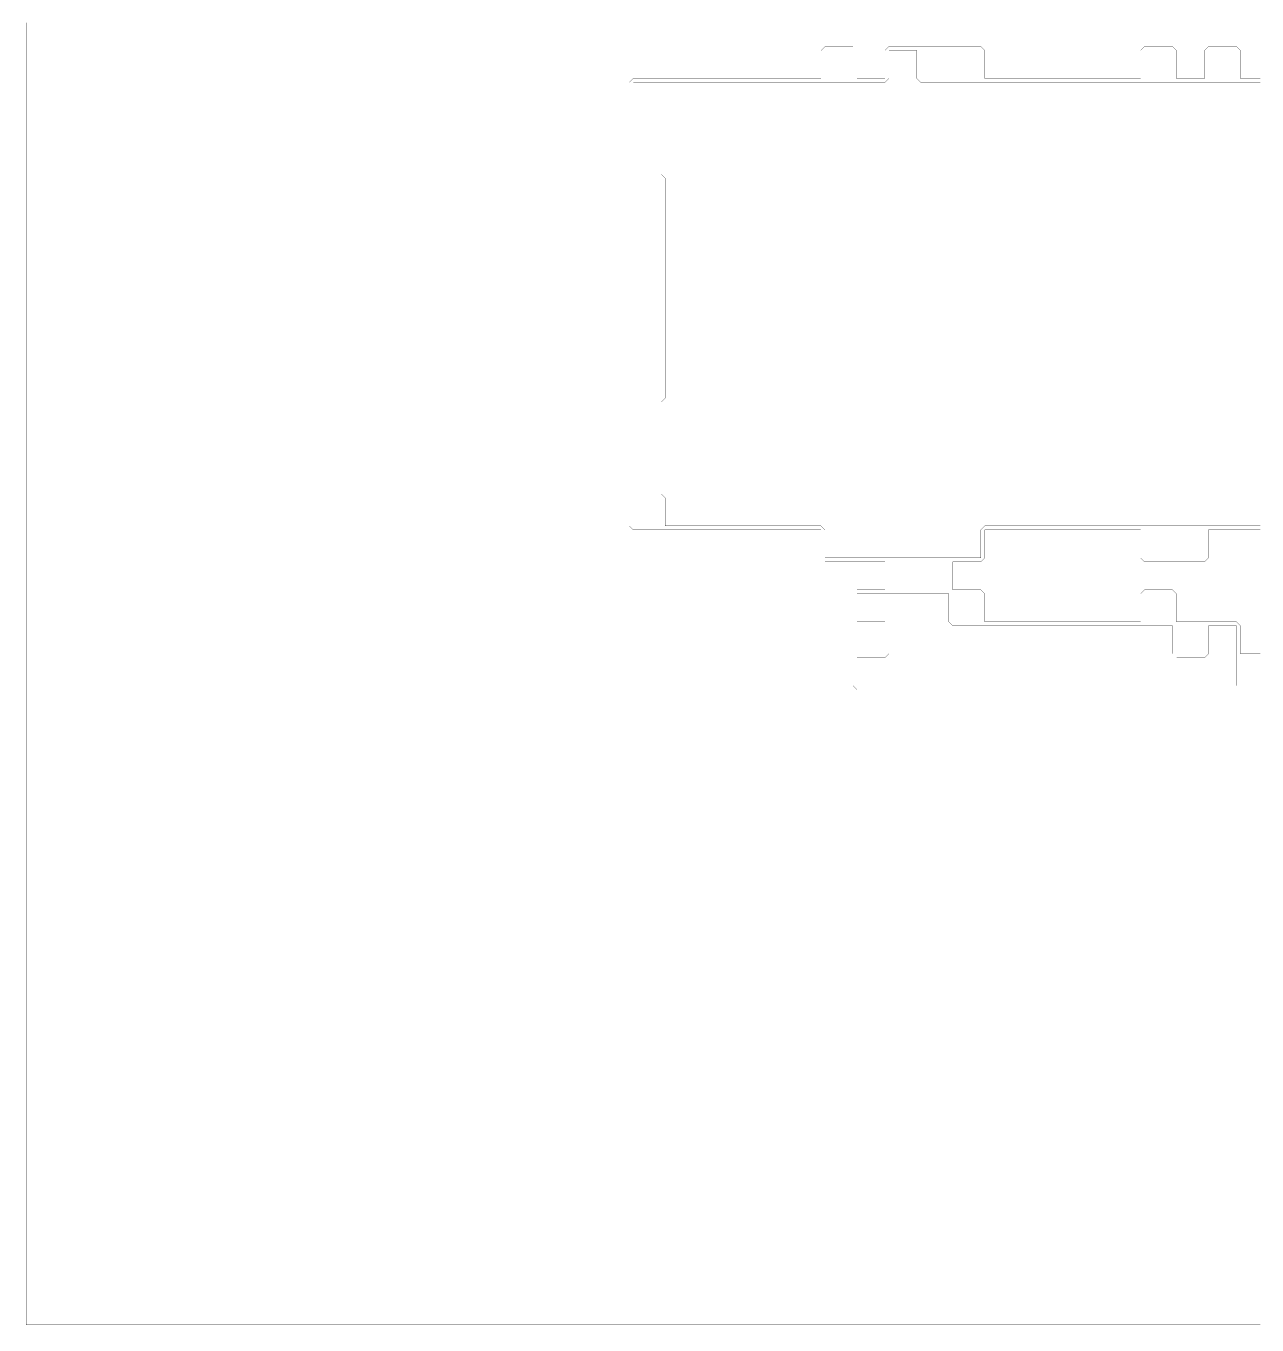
# Model space of a CAD drawing. Header units: metres. Extents: x 0 to 4990, y -4990 to 0.
# Drawn here: x 0 to 3009, y -4990 to -1815 of the extents above; entities that cross this region are included whole.
import ezdxf

# ---------------------------------------------------------------- set-up
doc = ezdxf.new("R2010")
doc.units = ezdxf.units.M
doc.layers.add('conductor', color=1, linetype='Continuous')
doc.layers.add('substrate', color=5, linetype='Continuous')

msp = doc.modelspace()

# ---------------------------------------------------------------- linework, layer by layer
at = {"layer": 'conductor', "const_width": 0.5}
msp.add_lwpolyline([(3017.578125, -1953.125), (3007.8125, -1953.125), (2998.046875, -1953.125), (2988.28125, -1953.125), (2978.515625, -1953.125), (2968.75, -1953.125), (2958.984375, -1953.125), (2949.21875, -1953.125), (2939.453125, -1953.125), (2929.6875, -1953.125), (2919.921875, -1953.125), (2910.15625, -1953.125), (2900.390625, -1953.125), (2890.625, -1953.125), (2880.859375, -1953.125), (2871.09375, -1953.125), (2861.328125, -1953.125), (2851.5625, -1953.125), (2841.796875, -1953.125), (2832.03125, -1953.125), (2822.265625, -1953.125), (2812.5, -1953.125), (2802.734375, -1953.125), (2792.96875, -1953.125), (2783.203125, -1953.125), (2773.4375, -1953.125), (2763.671875, -1953.125), (2753.90625, -1953.125), (2744.140625, -1953.125), (2734.375, -1953.125), (2724.609375, -1953.125), (2714.84375, -1953.125), (2705.078125, -1953.125), (2695.3125, -1953.125), (2685.546875, -1953.125), (2675.78125, -1953.125), (2666.015625, -1953.125), (2656.25, -1953.125), (2646.484375, -1953.125), (2636.71875, -1953.125), (2626.953125, -1953.125), (2617.1875, -1953.125), (2607.421875, -1953.125), (2597.65625, -1953.125), (2587.890625, -1953.125), (2578.125, -1953.125), (2568.359375, -1953.125), (2558.59375, -1953.125), (2548.828125, -1953.125), (2539.0625, -1953.125), (2529.296875, -1953.125), (2519.53125, -1953.125), (2509.765625, -1953.125), (2500, -1953.125), (2490.234375, -1953.125), (2480.46875, -1953.125), (2470.703125, -1953.125), (2460.9375, -1953.125), (2451.171875, -1953.125), (2441.40625, -1953.125), (2431.640625, -1953.125), (2421.875, -1953.125), (2412.109375, -1953.125), (2402.34375, -1953.125), (2392.578125, -1953.125), (2382.8125, -1953.125), (2373.046875, -1953.125), (2363.28125, -1953.125), (2353.515625, -1953.125), (2343.75, -1953.125), (2333.984375, -1953.125), (2324.21875, -1953.125), (2314.453125, -1953.125), (2304.6875, -1953.125), (2294.921875, -1953.125), (2285.15625, -1953.125), (2275.390625, -1953.125), (2265.625, -1953.125), (2255.859375, -1953.125), (2246.09375, -1953.125), (2236.328125, -1953.125), (2226.5625, -1953.125), (2216.796875, -1953.125), (2207.03125, -1953.125), (2197.265625, -1953.125), (2187.5, -1953.125), (2177.734375, -1943.359375), (2177.734375, -1933.59375), (2177.734375, -1923.828125), (2177.734375, -1914.0625), (2177.734375, -1904.296875), (2177.734375, -1894.53125), (2177.734375, -1884.765625), (2177.734375, -1875), (2167.96875, -1875), (2158.203125, -1875), (2148.4375, -1875), (2138.671875, -1875), (2128.90625, -1875), (2119.140625, -1875), (2109.375, -1875), (2109.375, -1884.765625), (2109.375, -1894.53125), (2109.375, -1904.296875), (2109.375, -1914.0625), (2109.375, -1923.828125), (2109.375, -1933.59375), (2109.375, -1943.359375), (2099.609375, -1953.125), (2089.84375, -1953.125), (2080.078125, -1953.125), (2070.3125, -1953.125), (2060.546875, -1953.125), (2050.78125, -1953.125), (2041.015625, -1953.125), (2031.25, -1953.125), (2021.484375, -1953.125), (2011.71875, -1953.125), (2001.953125, -1953.125), (1992.1875, -1953.125), (1982.421875, -1953.125), (1972.65625, -1953.125), (1962.890625, -1953.125), (1953.125, -1953.125), (1943.359375, -1953.125), (1933.59375, -1953.125), (1923.828125, -1953.125), (1914.0625, -1953.125), (1904.296875, -1953.125), (1894.53125, -1953.125), (1884.765625, -1953.125), (1875, -1953.125), (1865.234375, -1953.125), (1855.46875, -1953.125), (1845.703125, -1953.125), (1835.9375, -1953.125), (1826.171875, -1953.125), (1816.40625, -1953.125), (1806.640625, -1953.125), (1796.875, -1953.125), (1787.109375, -1953.125), (1777.34375, -1953.125), (1767.578125, -1953.125), (1757.8125, -1953.125), (1748.046875, -1953.125), (1738.28125, -1953.125), (1728.515625, -1953.125), (1718.75, -1953.125), (1708.984375, -1953.125), (1699.21875, -1953.125), (1689.453125, -1953.125), (1679.6875, -1953.125), (1669.921875, -1953.125), (1660.15625, -1953.125), (1650.390625, -1953.125), (1640.625, -1953.125), (1630.859375, -1953.125), (1621.09375, -1953.125), (1611.328125, -1953.125), (1601.5625, -1953.125), (1591.796875, -1953.125), (1582.03125, -1953.125), (1572.265625, -1953.125), (1562.5, -1953.125), (1552.734375, -1953.125), (1542.96875, -1953.125), (1533.203125, -1953.125), (1523.4375, -1953.125), (1513.671875, -1953.125), (1503.90625, -1953.125), (1494.140625, -1953.125), (1484.375, -1953.125), (1484.375, -1962.890625), (1484.375, -1972.65625), (1484.375, -1982.421875), (1484.375, -1992.1875), (1484.375, -2001.953125), (1484.375, -2011.71875), (1484.375, -2021.484375), (1484.375, -2031.25), (1484.375, -2041.015625), (1484.375, -2050.78125), (1484.375, -2060.546875), (1484.375, -2070.3125), (1484.375, -2080.078125), (1484.375, -2089.84375), (1484.375, -2099.609375), (1484.375, -2109.375), (1484.375, -2119.140625), (1484.375, -2128.90625), (1484.375, -2138.671875), (1484.375, -2148.4375), (1484.375, -2158.203125), (1484.375, -2167.96875), (1484.375, -2177.734375), (1494.140625, -2177.734375), (1503.90625, -2177.734375), (1513.671875, -2177.734375), (1523.4375, -2177.734375), (1533.203125, -2177.734375), (1542.96875, -2177.734375), (1552.734375, -2177.734375), (1562.5, -2187.5), (1562.5, -2197.265625), (1562.5, -2207.03125), (1562.5, -2216.796875), (1562.5, -2226.5625), (1562.5, -2236.328125), (1562.5, -2246.09375), (1562.5, -2255.859375), (1562.5, -2265.625), (1562.5, -2275.390625), (1562.5, -2285.15625), (1562.5, -2294.921875), (1562.5, -2304.6875), (1562.5, -2314.453125), (1562.5, -2324.21875), (1562.5, -2333.984375), (1562.5, -2343.75), (1562.5, -2353.515625), (1562.5, -2363.28125), (1562.5, -2373.046875), (1562.5, -2382.8125), (1562.5, -2392.578125), (1562.5, -2402.34375), (1562.5, -2412.109375), (1562.5, -2421.875), (1562.5, -2431.640625), (1562.5, -2441.40625), (1562.5, -2451.171875), (1562.5, -2460.9375), (1562.5, -2470.703125), (1562.5, -2480.46875), (1562.5, -2490.234375), (1562.5, -2500), (1562.5, -2509.765625), (1562.5, -2519.53125), (1562.5, -2529.296875), (1562.5, -2539.0625), (1562.5, -2548.828125), (1562.5, -2558.59375), (1562.5, -2568.359375), (1562.5, -2578.125), (1562.5, -2587.890625), (1562.5, -2597.65625), (1562.5, -2607.421875), (1562.5, -2617.1875), (1562.5, -2626.953125), (1562.5, -2636.71875), (1562.5, -2646.484375), (1562.5, -2656.25), (1562.5, -2666.015625), (1562.5, -2675.78125), (1562.5, -2685.546875), (1562.5, -2695.3125), (1562.5, -2705.078125), (1562.5, -2714.84375), (1562.5, -2724.609375), (1552.734375, -2734.375), (1542.96875, -2734.375), (1533.203125, -2734.375), (1523.4375, -2734.375), (1513.671875, -2734.375), (1503.90625, -2734.375), (1494.140625, -2734.375), (1484.375, -2734.375), (1484.375, -2744.140625), (1484.375, -2753.90625), (1484.375, -2763.671875), (1484.375, -2773.4375), (1484.375, -2783.203125), (1484.375, -2792.96875), (1484.375, -2802.734375), (1484.375, -2812.5), (1484.375, -2822.265625), (1484.375, -2832.03125), (1484.375, -2841.796875), (1484.375, -2851.5625), (1484.375, -2861.328125), (1484.375, -2871.09375), (1484.375, -2880.859375), (1484.375, -2890.625), (1484.375, -2900.390625), (1484.375, -2910.15625), (1484.375, -2919.921875), (1484.375, -2929.6875), (1484.375, -2939.453125), (1484.375, -2949.21875), (1484.375, -2958.984375), (1494.140625, -2958.984375), (1503.90625, -2958.984375), (1513.671875, -2958.984375), (1523.4375, -2958.984375), (1533.203125, -2958.984375), (1542.96875, -2958.984375), (1552.734375, -2958.984375), (1562.5, -2968.75), (1562.5, -2978.515625), (1562.5, -2988.28125), (1562.5, -2998.046875), (1562.5, -3007.8125), (1562.5, -3017.578125), (1562.5, -3027.34375), (1562.5, -3037.109375), (1572.265625, -3037.109375), (1582.03125, -3037.109375), (1591.796875, -3037.109375), (1601.5625, -3037.109375), (1611.328125, -3037.109375), (1621.09375, -3037.109375), (1630.859375, -3037.109375), (1640.625, -3037.109375), (1650.390625, -3037.109375), (1660.15625, -3037.109375), (1669.921875, -3037.109375), (1679.6875, -3037.109375), (1689.453125, -3037.109375), (1699.21875, -3037.109375), (1708.984375, -3037.109375), (1718.75, -3037.109375), (1728.515625, -3037.109375), (1738.28125, -3037.109375), (1748.046875, -3037.109375), (1757.8125, -3037.109375), (1767.578125, -3037.109375), (1777.34375, -3037.109375), (1787.109375, -3037.109375), (1796.875, -3037.109375), (1806.640625, -3037.109375), (1816.40625, -3037.109375), (1826.171875, -3037.109375), (1835.9375, -3037.109375), (1845.703125, -3037.109375), (1855.46875, -3037.109375), (1865.234375, -3037.109375), (1875, -3037.109375), (1884.765625, -3037.109375), (1894.53125, -3037.109375), (1904.296875, -3037.109375), (1914.0625, -3037.109375), (1923.828125, -3037.109375), (1933.59375, -3037.109375), (1943.359375, -3037.109375), (1953.125, -3046.875), (1953.125, -3056.640625), (1953.125, -3066.40625), (1953.125, -3076.171875), (1953.125, -3085.9375), (1953.125, -3095.703125), (1953.125, -3105.46875), (1953.125, -3115.234375), (1962.890625, -3115.234375), (1972.65625, -3115.234375), (1982.421875, -3115.234375), (1992.1875, -3115.234375), (2001.953125, -3115.234375), (2011.71875, -3115.234375), (2021.484375, -3115.234375), (2031.25, -3115.234375), (2041.015625, -3115.234375), (2050.78125, -3115.234375), (2060.546875, -3115.234375), (2070.3125, -3115.234375), (2080.078125, -3115.234375), (2089.84375, -3115.234375), (2099.609375, -3115.234375), (2109.375, -3115.234375), (2119.140625, -3115.234375), (2128.90625, -3115.234375), (2138.671875, -3115.234375), (2148.4375, -3115.234375), (2158.203125, -3115.234375), (2167.96875, -3115.234375), (2177.734375, -3115.234375), (2187.5, -3115.234375), (2197.265625, -3115.234375), (2207.03125, -3115.234375), (2216.796875, -3115.234375), (2226.5625, -3115.234375), (2236.328125, -3115.234375), (2246.09375, -3115.234375), (2255.859375, -3115.234375), (2265.625, -3115.234375), (2275.390625, -3115.234375), (2285.15625, -3115.234375), (2294.921875, -3115.234375), (2304.6875, -3115.234375), (2314.453125, -3115.234375), (2324.21875, -3115.234375), (2333.984375, -3115.234375), (2333.984375, -3105.46875), (2333.984375, -3095.703125), (2333.984375, -3085.9375), (2333.984375, -3076.171875), (2333.984375, -3066.40625), (2333.984375, -3056.640625), (2333.984375, -3046.875), (2343.75, -3037.109375), (2353.515625, -3037.109375), (2363.28125, -3037.109375), (2373.046875, -3037.109375), (2382.8125, -3037.109375), (2392.578125, -3037.109375), (2402.34375, -3037.109375), (2412.109375, -3037.109375), (2421.875, -3037.109375), (2431.640625, -3037.109375), (2441.40625, -3037.109375), (2451.171875, -3037.109375), (2460.9375, -3037.109375), (2470.703125, -3037.109375), (2480.46875, -3037.109375), (2490.234375, -3037.109375), (2500, -3037.109375), (2509.765625, -3037.109375), (2519.53125, -3037.109375), (2529.296875, -3037.109375), (2539.0625, -3037.109375), (2548.828125, -3037.109375), (2558.59375, -3037.109375), (2568.359375, -3037.109375), (2578.125, -3037.109375), (2587.890625, -3037.109375), (2597.65625, -3037.109375), (2607.421875, -3037.109375), (2617.1875, -3037.109375), (2626.953125, -3037.109375), (2636.71875, -3037.109375), (2646.484375, -3037.109375), (2656.25, -3037.109375), (2666.015625, -3037.109375), (2675.78125, -3037.109375), (2685.546875, -3037.109375), (2695.3125, -3037.109375), (2705.078125, -3037.109375), (2714.84375, -3037.109375), (2724.609375, -3037.109375), (2734.375, -3037.109375), (2744.140625, -3037.109375), (2753.90625, -3037.109375), (2763.671875, -3037.109375), (2773.4375, -3037.109375), (2783.203125, -3037.109375), (2792.96875, -3037.109375), (2802.734375, -3037.109375), (2812.5, -3037.109375), (2822.265625, -3037.109375), (2832.03125, -3037.109375), (2841.796875, -3037.109375), (2851.5625, -3037.109375), (2861.328125, -3037.109375), (2871.09375, -3037.109375), (2880.859375, -3037.109375), (2890.625, -3037.109375), (2900.390625, -3037.109375), (2910.15625, -3037.109375), (2919.921875, -3037.109375), (2929.6875, -3037.109375), (2939.453125, -3037.109375), (2949.21875, -3037.109375), (2958.984375, -3037.109375), (2968.75, -3037.109375), (2978.515625, -3037.109375), (2988.28125, -3037.109375), (2998.046875, -3037.109375), (3007.8125, -3037.109375), (3017.578125, -3037.109375)], dxfattribs=at)
msp.add_lwpolyline([(2031.25, -3203.125), (2031.25, -3212.890625), (2031.25, -3222.65625), (2031.25, -3232.421875), (2031.25, -3242.1875), (2031.25, -3251.953125), (2031.25, -3261.71875), (2031.25, -3271.484375), (2041.015625, -3271.484375), (2050.78125, -3271.484375), (2060.546875, -3271.484375), (2070.3125, -3271.484375), (2080.078125, -3271.484375), (2089.84375, -3271.484375), (2099.609375, -3271.484375), (2109.375, -3281.25), (2109.375, -3291.015625), (2109.375, -3300.78125), (2109.375, -3310.546875), (2109.375, -3320.3125), (2109.375, -3330.078125), (2109.375, -3339.84375), (2109.375, -3349.609375), (2099.609375, -3359.375), (2089.84375, -3359.375), (2080.078125, -3359.375), (2070.3125, -3359.375), (2060.546875, -3359.375), (2050.78125, -3359.375), (2041.015625, -3359.375), (2031.25, -3359.375), (2031.25, -3369.140625), (2031.25, -3378.90625), (2031.25, -3388.671875), (2031.25, -3398.4375), (2031.25, -3408.203125), (2031.25, -3417.96875), (2031.25, -3427.734375), (2041.015625, -3427.734375), (2050.78125, -3427.734375), (2060.546875, -3427.734375), (2070.3125, -3427.734375), (2080.078125, -3427.734375), (2089.84375, -3427.734375), (2099.609375, -3427.734375), (2109.375, -3427.734375), (2119.140625, -3427.734375), (2128.90625, -3427.734375), (2138.671875, -3427.734375), (2148.4375, -3427.734375), (2158.203125, -3427.734375), (2167.96875, -3427.734375), (2177.734375, -3427.734375), (2187.5, -3427.734375), (2197.265625, -3427.734375), (2207.03125, -3427.734375), (2216.796875, -3427.734375), (2226.5625, -3427.734375), (2236.328125, -3427.734375), (2246.09375, -3427.734375), (2255.859375, -3427.734375), (2265.625, -3427.734375), (2275.390625, -3427.734375), (2285.15625, -3427.734375), (2294.921875, -3427.734375), (2304.6875, -3427.734375), (2314.453125, -3427.734375), (2324.21875, -3427.734375), (2333.984375, -3427.734375), (2343.75, -3427.734375), (2353.515625, -3427.734375), (2363.28125, -3427.734375), (2373.046875, -3427.734375), (2382.8125, -3427.734375), (2392.578125, -3427.734375), (2402.34375, -3427.734375), (2412.109375, -3427.734375), (2421.875, -3427.734375), (2431.640625, -3427.734375), (2441.40625, -3427.734375), (2451.171875, -3427.734375), (2460.9375, -3427.734375), (2470.703125, -3427.734375), (2480.46875, -3427.734375), (2490.234375, -3427.734375), (2500, -3427.734375), (2509.765625, -3427.734375), (2519.53125, -3427.734375), (2529.296875, -3427.734375), (2539.0625, -3427.734375), (2548.828125, -3427.734375), (2558.59375, -3427.734375), (2568.359375, -3427.734375), (2578.125, -3427.734375), (2587.890625, -3427.734375), (2597.65625, -3427.734375), (2607.421875, -3427.734375), (2617.1875, -3427.734375), (2626.953125, -3427.734375), (2636.71875, -3427.734375), (2646.484375, -3427.734375), (2656.25, -3427.734375), (2666.015625, -3427.734375), (2675.78125, -3427.734375), (2685.546875, -3427.734375), (2695.3125, -3427.734375), (2705.078125, -3427.734375), (2714.84375, -3427.734375), (2724.609375, -3427.734375), (2734.375, -3427.734375), (2744.140625, -3427.734375), (2753.90625, -3427.734375), (2763.671875, -3427.734375), (2773.4375, -3427.734375), (2783.203125, -3427.734375), (2792.96875, -3427.734375), (2802.734375, -3427.734375), (2812.5, -3427.734375), (2822.265625, -3427.734375), (2832.03125, -3427.734375), (2841.796875, -3427.734375), (2851.5625, -3427.734375), (2861.328125, -3427.734375), (2871.09375, -3427.734375), (2880.859375, -3427.734375), (2890.625, -3427.734375), (2900.390625, -3427.734375), (2910.15625, -3427.734375), (2919.921875, -3427.734375), (2929.6875, -3427.734375), (2939.453125, -3427.734375), (2949.21875, -3427.734375), (2958.984375, -3427.734375), (2958.984375, -3417.96875), (2958.984375, -3408.203125), (2958.984375, -3398.4375), (2958.984375, -3388.671875), (2958.984375, -3378.90625), (2958.984375, -3369.140625), (2958.984375, -3359.375), (2958.984375, -3349.609375), (2958.984375, -3339.84375), (2958.984375, -3330.078125), (2958.984375, -3320.3125), (2958.984375, -3310.546875), (2958.984375, -3300.78125), (2958.984375, -3291.015625), (2958.984375, -3281.25), (2949.21875, -3281.25), (2939.453125, -3281.25), (2929.6875, -3281.25), (2919.921875, -3281.25), (2910.15625, -3281.25), (2900.390625, -3281.25), (2890.625, -3281.25), (2890.625, -3291.015625), (2890.625, -3300.78125), (2890.625, -3310.546875), (2890.625, -3320.3125), (2890.625, -3330.078125), (2890.625, -3339.84375), (2890.625, -3349.609375), (2880.859375, -3359.375), (2871.09375, -3359.375), (2861.328125, -3359.375), (2851.5625, -3359.375), (2841.796875, -3359.375), (2832.03125, -3359.375), (2822.265625, -3359.375), (2812.5, -3359.375), (2802.734375, -3349.609375), (2802.734375, -3339.84375), (2802.734375, -3330.078125), (2802.734375, -3320.3125), (2802.734375, -3310.546875), (2802.734375, -3300.78125), (2802.734375, -3291.015625), (2802.734375, -3281.25), (2792.96875, -3281.25), (2783.203125, -3281.25), (2773.4375, -3281.25), (2763.671875, -3281.25), (2753.90625, -3281.25), (2744.140625, -3281.25), (2734.375, -3281.25), (2724.609375, -3281.25), (2714.84375, -3281.25), (2705.078125, -3281.25), (2695.3125, -3281.25), (2685.546875, -3281.25), (2675.78125, -3281.25), (2666.015625, -3281.25), (2656.25, -3281.25), (2646.484375, -3281.25), (2636.71875, -3281.25), (2626.953125, -3281.25), (2617.1875, -3281.25), (2607.421875, -3281.25), (2597.65625, -3281.25), (2587.890625, -3281.25), (2578.125, -3281.25), (2568.359375, -3281.25), (2558.59375, -3281.25), (2548.828125, -3281.25), (2539.0625, -3281.25), (2529.296875, -3281.25), (2519.53125, -3281.25), (2509.765625, -3281.25), (2500, -3281.25), (2490.234375, -3281.25), (2480.46875, -3281.25), (2470.703125, -3281.25), (2460.9375, -3281.25), (2451.171875, -3281.25), (2441.40625, -3281.25), (2431.640625, -3281.25), (2421.875, -3281.25), (2412.109375, -3281.25), (2402.34375, -3281.25), (2392.578125, -3281.25), (2382.8125, -3281.25), (2373.046875, -3281.25), (2363.28125, -3281.25), (2353.515625, -3281.25), (2343.75, -3281.25), (2333.984375, -3281.25), (2324.21875, -3281.25), (2314.453125, -3281.25), (2304.6875, -3281.25), (2294.921875, -3281.25), (2285.15625, -3281.25), (2275.390625, -3281.25), (2265.625, -3281.25), (2255.859375, -3271.484375), (2255.859375, -3261.71875), (2255.859375, -3251.953125), (2255.859375, -3242.1875), (2255.859375, -3232.421875), (2255.859375, -3222.65625), (2255.859375, -3212.890625), (2255.859375, -3203.125), (2246.09375, -3203.125), (2236.328125, -3203.125), (2226.5625, -3203.125), (2216.796875, -3203.125), (2207.03125, -3203.125), (2197.265625, -3203.125), (2187.5, -3203.125), (2177.734375, -3203.125), (2167.96875, -3203.125), (2158.203125, -3203.125), (2148.4375, -3203.125), (2138.671875, -3203.125), (2128.90625, -3203.125), (2119.140625, -3203.125), (2109.375, -3203.125), (2099.609375, -3203.125), (2089.84375, -3203.125), (2080.078125, -3203.125), (2070.3125, -3203.125), (2060.546875, -3203.125), (2050.78125, -3203.125), (2041.015625, -3203.125)], close=True, dxfattribs=at)
at = {"layer": 'substrate', "const_width": 0.5}
for points in [[(0, -1806.640625), (0, -1816.40625), (0, -1826.171875), (0, -1835.9375), (0, -1845.703125), (0, -1855.46875), (0, -1865.234375), (0, -1875), (0, -1884.765625), (0, -1894.53125), (0, -1904.296875), (0, -1914.0625), (0, -1923.828125), (0, -1933.59375), (0, -1943.359375), (0, -1953.125), (0, -1962.890625), (0, -1972.65625), (0, -1982.421875), (0, -1992.1875), (0, -2001.953125), (0, -2011.71875), (0, -2021.484375), (0, -2031.25), (0, -2041.015625), (0, -2050.78125), (0, -2060.546875), (0, -2070.3125), (0, -2080.078125), (0, -2089.84375), (0, -2099.609375), (0, -2109.375), (0, -2119.140625), (0, -2128.90625), (0, -2138.671875), (0, -2148.4375), (0, -2158.203125), (0, -2167.96875), (0, -2177.734375), (0, -2187.5), (0, -2197.265625), (0, -2207.03125), (0, -2216.796875), (0, -2226.5625), (0, -2236.328125), (0, -2246.09375), (0, -2255.859375), (0, -2265.625), (0, -2275.390625), (0, -2285.15625), (0, -2294.921875), (0, -2304.6875), (0, -2314.453125), (0, -2324.21875), (0, -2333.984375), (0, -2343.75), (0, -2353.515625), (0, -2363.28125), (0, -2373.046875), (0, -2382.8125), (0, -2392.578125), (0, -2402.34375), (0, -2412.109375), (0, -2421.875), (0, -2431.640625), (0, -2441.40625), (0, -2451.171875), (0, -2460.9375), (0, -2470.703125), (0, -2480.46875), (0, -2490.234375), (0, -2500), (0, -2509.765625), (0, -2519.53125), (0, -2529.296875), (0, -2539.0625), (0, -2548.828125), (0, -2558.59375), (0, -2568.359375), (0, -2578.125), (0, -2587.890625), (0, -2597.65625), (0, -2607.421875), (0, -2617.1875), (0, -2626.953125), (0, -2636.71875), (0, -2646.484375), (0, -2656.25), (0, -2666.015625), (0, -2675.78125), (0, -2685.546875), (0, -2695.3125), (0, -2705.078125), (0, -2714.84375), (0, -2724.609375), (0, -2734.375), (0, -2744.140625), (0, -2753.90625), (0, -2763.671875), (0, -2773.4375), (0, -2783.203125), (0, -2792.96875), (0, -2802.734375), (0, -2812.5), (0, -2822.265625), (0, -2832.03125), (0, -2841.796875), (0, -2851.5625), (0, -2861.328125), (0, -2871.09375), (0, -2880.859375), (0, -2890.625), (0, -2900.390625), (0, -2910.15625), (0, -2919.921875), (0, -2929.6875), (0, -2939.453125), (0, -2949.21875), (0, -2958.984375), (0, -2968.75), (0, -2978.515625), (0, -2988.28125), (0, -2998.046875), (0, -3007.8125), (0, -3017.578125), (0, -3027.34375), (0, -3037.109375), (0, -3046.875), (0, -3056.640625), (0, -3066.40625), (0, -3076.171875), (0, -3085.9375), (0, -3095.703125), (0, -3105.46875), (0, -3115.234375), (0, -3125), (0, -3134.765625), (0, -3144.53125), (0, -3154.296875), (0, -3164.0625), (0, -3173.828125), (0, -3183.59375), (0, -3193.359375), (0, -3203.125), (0, -3212.890625), (0, -3222.65625), (0, -3232.421875), (0, -3242.1875), (0, -3251.953125), (0, -3261.71875), (0, -3271.484375), (0, -3281.25), (0, -3291.015625), (0, -3300.78125), (0, -3310.546875), (0, -3320.3125), (0, -3330.078125), (0, -3339.84375), (0, -3349.609375), (0, -3359.375), (0, -3369.140625), (0, -3378.90625), (0, -3388.671875), (0, -3398.4375), (0, -3408.203125), (0, -3417.96875), (0, -3427.734375), (0, -3437.5), (0, -3447.265625), (0, -3457.03125), (0, -3466.796875), (0, -3476.5625), (0, -3486.328125), (0, -3496.09375), (0, -3505.859375), (0, -3515.625), (0, -3525.390625), (0, -3535.15625), (0, -3544.921875), (0, -3554.6875), (0, -3564.453125), (0, -3574.21875), (0, -3583.984375), (0, -3593.75), (0, -3603.515625), (0, -3613.28125), (0, -3623.046875), (0, -3632.8125), (0, -3642.578125), (0, -3652.34375), (0, -3662.109375), (0, -3671.875), (0, -3681.640625), (0, -3691.40625), (0, -3701.171875), (0, -3710.9375), (0, -3720.703125), (0, -3730.46875), (0, -3740.234375), (0, -3750), (0, -3759.765625), (0, -3769.53125), (0, -3779.296875), (0, -3789.0625), (0, -3798.828125), (0, -3808.59375), (0, -3818.359375), (0, -3828.125), (0, -3837.890625), (0, -3847.65625), (0, -3857.421875), (0, -3867.1875), (0, -3876.953125), (0, -3886.71875), (0, -3896.484375), (0, -3906.25), (0, -3916.015625), (0, -3925.78125), (0, -3935.546875), (0, -3945.3125), (0, -3955.078125), (0, -3964.84375), (0, -3974.609375), (0, -3984.375), (0, -3994.140625), (0, -4003.90625), (0, -4013.671875), (0, -4023.4375), (0, -4033.203125), (0, -4042.96875), (0, -4052.734375), (0, -4062.5), (0, -4072.265625), (0, -4082.03125), (0, -4091.796875), (0, -4101.5625), (0, -4111.328125), (0, -4121.09375), (0, -4130.859375), (0, -4140.625), (0, -4150.390625), (0, -4160.15625), (0, -4169.921875), (0, -4179.6875), (0, -4189.453125), (0, -4199.21875), (0, -4208.984375), (0, -4218.75), (0, -4228.515625), (0, -4238.28125), (0, -4248.046875), (0, -4257.8125), (0, -4267.578125), (0, -4277.34375), (0, -4287.109375), (0, -4296.875), (0, -4306.640625), (0, -4316.40625), (0, -4326.171875), (0, -4335.9375), (0, -4345.703125), (0, -4355.46875), (0, -4365.234375), (0, -4375), (0, -4384.765625), (0, -4394.53125), (0, -4404.296875), (0, -4414.0625), (0, -4423.828125), (0, -4433.59375), (0, -4443.359375), (0, -4453.125), (0, -4462.890625), (0, -4472.65625), (0, -4482.421875), (0, -4492.1875), (0, -4501.953125), (0, -4511.71875), (0, -4521.484375), (0, -4531.25), (0, -4541.015625), (0, -4550.78125), (0, -4560.546875), (0, -4570.3125), (0, -4580.078125), (0, -4589.84375), (0, -4599.609375), (0, -4609.375), (0, -4619.140625), (0, -4628.90625), (0, -4638.671875), (0, -4648.4375), (0, -4658.203125), (0, -4667.96875), (0, -4677.734375), (0, -4687.5), (0, -4697.265625), (0, -4707.03125), (0, -4716.796875), (0, -4726.5625), (0, -4736.328125), (0, -4746.09375), (0, -4755.859375), (0, -4765.625), (0, -4775.390625), (0, -4785.15625), (0, -4794.921875), (0, -4804.6875), (0, -4814.453125), (0, -4824.21875), (0, -4833.984375), (0, -4843.75), (0, -4853.515625), (0, -4863.28125), (0, -4873.046875), (0, -4882.8125), (0, -4892.578125), (0, -4902.34375), (0, -4912.109375), (0, -4921.875), (0, -4931.640625), (0, -4941.40625), (0, -4951.171875), (0, -4960.9375), (0, -4970.703125), (0, -4980.46875), (0, -4990.234375), (9.765625, -4990.234375), (19.53125, -4990.234375), (29.296875, -4990.234375), (39.0625, -4990.234375), (48.828125, -4990.234375), (58.59375, -4990.234375), (68.359375, -4990.234375), (78.125, -4990.234375), (87.890625, -4990.234375), (97.65625, -4990.234375), (107.421875, -4990.234375), (117.1875, -4990.234375), (126.953125, -4990.234375), (136.71875, -4990.234375), (146.484375, -4990.234375), (156.25, -4990.234375), (166.015625, -4990.234375), (175.78125, -4990.234375), (185.546875, -4990.234375), (195.3125, -4990.234375), (205.078125, -4990.234375), (214.84375, -4990.234375), (224.609375, -4990.234375), (234.375, -4990.234375), (244.140625, -4990.234375), (253.90625, -4990.234375), (263.671875, -4990.234375), (273.4375, -4990.234375), (283.203125, -4990.234375), (292.96875, -4990.234375), (302.734375, -4990.234375), (312.5, -4990.234375), (322.265625, -4990.234375), (332.03125, -4990.234375), (341.796875, -4990.234375), (351.5625, -4990.234375), (361.328125, -4990.234375), (371.09375, -4990.234375), (380.859375, -4990.234375), (390.625, -4990.234375), (400.390625, -4990.234375), (410.15625, -4990.234375), (419.921875, -4990.234375), (429.6875, -4990.234375), (439.453125, -4990.234375), (449.21875, -4990.234375), (458.984375, -4990.234375), (468.75, -4990.234375), (478.515625, -4990.234375), (488.28125, -4990.234375), (498.046875, -4990.234375), (507.8125, -4990.234375), (517.578125, -4990.234375), (527.34375, -4990.234375), (537.109375, -4990.234375), (546.875, -4990.234375), (556.640625, -4990.234375), (566.40625, -4990.234375), (576.171875, -4990.234375), (585.9375, -4990.234375), (595.703125, -4990.234375), (605.46875, -4990.234375), (615.234375, -4990.234375), (625, -4990.234375), (634.765625, -4990.234375), (644.53125, -4990.234375), (654.296875, -4990.234375), (664.0625, -4990.234375), (673.828125, -4990.234375), (683.59375, -4990.234375), (693.359375, -4990.234375), (703.125, -4990.234375), (712.890625, -4990.234375), (722.65625, -4990.234375), (732.421875, -4990.234375), (742.1875, -4990.234375), (751.953125, -4990.234375), (761.71875, -4990.234375), (771.484375, -4990.234375), (781.25, -4990.234375), (791.015625, -4990.234375), (800.78125, -4990.234375), (810.546875, -4990.234375), (820.3125, -4990.234375), (830.078125, -4990.234375), (839.84375, -4990.234375), (849.609375, -4990.234375), (859.375, -4990.234375), (869.140625, -4990.234375), (878.90625, -4990.234375), (888.671875, -4990.234375), (898.4375, -4990.234375), (908.203125, -4990.234375), (917.96875, -4990.234375), (927.734375, -4990.234375), (937.5, -4990.234375), (947.265625, -4990.234375), (957.03125, -4990.234375), (966.796875, -4990.234375), (976.5625, -4990.234375), (986.328125, -4990.234375), (996.09375, -4990.234375), (1005.859375, -4990.234375), (1015.625, -4990.234375), (1025.390625, -4990.234375), (1035.15625, -4990.234375), (1044.921875, -4990.234375), (1054.6875, -4990.234375), (1064.453125, -4990.234375), (1074.21875, -4990.234375), (1083.984375, -4990.234375), (1093.75, -4990.234375), (1103.515625, -4990.234375), (1113.28125, -4990.234375), (1123.046875, -4990.234375), (1132.8125, -4990.234375), (1142.578125, -4990.234375), (1152.34375, -4990.234375), (1162.109375, -4990.234375), (1171.875, -4990.234375), (1181.640625, -4990.234375), (1191.40625, -4990.234375), (1201.171875, -4990.234375), (1210.9375, -4990.234375), (1220.703125, -4990.234375), (1230.46875, -4990.234375), (1240.234375, -4990.234375), (1250, -4990.234375), (1259.765625, -4990.234375), (1269.53125, -4990.234375), (1279.296875, -4990.234375), (1289.0625, -4990.234375), (1298.828125, -4990.234375), (1308.59375, -4990.234375), (1318.359375, -4990.234375), (1328.125, -4990.234375), (1337.890625, -4990.234375), (1347.65625, -4990.234375), (1357.421875, -4990.234375), (1367.1875, -4990.234375), (1376.953125, -4990.234375), (1386.71875, -4990.234375), (1396.484375, -4990.234375), (1406.25, -4990.234375), (1416.015625, -4990.234375), (1425.78125, -4990.234375), (1435.546875, -4990.234375), (1445.3125, -4990.234375), (1455.078125, -4990.234375), (1464.84375, -4990.234375), (1474.609375, -4990.234375), (1484.375, -4990.234375), (1494.140625, -4990.234375), (1503.90625, -4990.234375), (1513.671875, -4990.234375), (1523.4375, -4990.234375), (1533.203125, -4990.234375), (1542.96875, -4990.234375), (1552.734375, -4990.234375), (1562.5, -4990.234375), (1572.265625, -4990.234375), (1582.03125, -4990.234375), (1591.796875, -4990.234375), (1601.5625, -4990.234375), (1611.328125, -4990.234375), (1621.09375, -4990.234375), (1630.859375, -4990.234375), (1640.625, -4990.234375), (1650.390625, -4990.234375), (1660.15625, -4990.234375), (1669.921875, -4990.234375), (1679.6875, -4990.234375), (1689.453125, -4990.234375), (1699.21875, -4990.234375), (1708.984375, -4990.234375), (1718.75, -4990.234375), (1728.515625, -4990.234375), (1738.28125, -4990.234375), (1748.046875, -4990.234375), (1757.8125, -4990.234375), (1767.578125, -4990.234375), (1777.34375, -4990.234375), (1787.109375, -4990.234375), (1796.875, -4990.234375), (1806.640625, -4990.234375), (1816.40625, -4990.234375), (1826.171875, -4990.234375), (1835.9375, -4990.234375), (1845.703125, -4990.234375), (1855.46875, -4990.234375), (1865.234375, -4990.234375), (1875, -4990.234375), (1884.765625, -4990.234375), (1894.53125, -4990.234375), (1904.296875, -4990.234375), (1914.0625, -4990.234375), (1923.828125, -4990.234375), (1933.59375, -4990.234375), (1943.359375, -4990.234375), (1953.125, -4990.234375), (1962.890625, -4990.234375), (1972.65625, -4990.234375), (1982.421875, -4990.234375), (1992.1875, -4990.234375), (2001.953125, -4990.234375), (2011.71875, -4990.234375), (2021.484375, -4990.234375), (2031.25, -4990.234375), (2041.015625, -4990.234375), (2050.78125, -4990.234375), (2060.546875, -4990.234375), (2070.3125, -4990.234375), (2080.078125, -4990.234375), (2089.84375, -4990.234375), (2099.609375, -4990.234375), (2109.375, -4990.234375), (2119.140625, -4990.234375), (2128.90625, -4990.234375), (2138.671875, -4990.234375), (2148.4375, -4990.234375), (2158.203125, -4990.234375), (2167.96875, -4990.234375), (2177.734375, -4990.234375), (2187.5, -4990.234375), (2197.265625, -4990.234375), (2207.03125, -4990.234375), (2216.796875, -4990.234375), (2226.5625, -4990.234375), (2236.328125, -4990.234375), (2246.09375, -4990.234375), (2255.859375, -4990.234375), (2265.625, -4990.234375), (2275.390625, -4990.234375), (2285.15625, -4990.234375), (2294.921875, -4990.234375), (2304.6875, -4990.234375), (2314.453125, -4990.234375), (2324.21875, -4990.234375), (2333.984375, -4990.234375), (2343.75, -4990.234375), (2353.515625, -4990.234375), (2363.28125, -4990.234375), (2373.046875, -4990.234375), (2382.8125, -4990.234375), (2392.578125, -4990.234375), (2402.34375, -4990.234375), (2412.109375, -4990.234375), (2421.875, -4990.234375), (2431.640625, -4990.234375), (2441.40625, -4990.234375), (2451.171875, -4990.234375), (2460.9375, -4990.234375), (2470.703125, -4990.234375), (2480.46875, -4990.234375), (2490.234375, -4990.234375), (2500, -4990.234375), (2509.765625, -4990.234375), (2519.53125, -4990.234375), (2529.296875, -4990.234375), (2539.0625, -4990.234375), (2548.828125, -4990.234375), (2558.59375, -4990.234375), (2568.359375, -4990.234375), (2578.125, -4990.234375), (2587.890625, -4990.234375), (2597.65625, -4990.234375), (2607.421875, -4990.234375), (2617.1875, -4990.234375), (2626.953125, -4990.234375), (2636.71875, -4990.234375), (2646.484375, -4990.234375), (2656.25, -4990.234375), (2666.015625, -4990.234375), (2675.78125, -4990.234375), (2685.546875, -4990.234375), (2695.3125, -4990.234375), (2705.078125, -4990.234375), (2714.84375, -4990.234375), (2724.609375, -4990.234375), (2734.375, -4990.234375), (2744.140625, -4990.234375), (2753.90625, -4990.234375), (2763.671875, -4990.234375), (2773.4375, -4990.234375), (2783.203125, -4990.234375), (2792.96875, -4990.234375), (2802.734375, -4990.234375), (2812.5, -4990.234375), (2822.265625, -4990.234375), (2832.03125, -4990.234375), (2841.796875, -4990.234375), (2851.5625, -4990.234375), (2861.328125, -4990.234375), (2871.09375, -4990.234375), (2880.859375, -4990.234375), (2890.625, -4990.234375), (2900.390625, -4990.234375), (2910.15625, -4990.234375), (2919.921875, -4990.234375), (2929.6875, -4990.234375), (2939.453125, -4990.234375), (2949.21875, -4990.234375), (2958.984375, -4990.234375), (2968.75, -4990.234375), (2978.515625, -4990.234375), (2988.28125, -4990.234375), (2998.046875, -4990.234375), (3007.8125, -4990.234375), (3017.578125, -4990.234375)], [(3017.578125, -3437.5), (3007.8125, -3437.5), (2998.046875, -3437.5), (2988.28125, -3437.5), (2978.515625, -3437.5), (2968.75, -3437.5), (2958.984375, -3437.5), (2949.21875, -3437.5), (2939.453125, -3437.5), (2929.6875, -3437.5), (2919.921875, -3437.5), (2910.15625, -3437.5), (2900.390625, -3437.5), (2890.625, -3437.5), (2880.859375, -3437.5), (2871.09375, -3437.5), (2861.328125, -3437.5), (2851.5625, -3437.5), (2841.796875, -3437.5), (2832.03125, -3437.5), (2822.265625, -3437.5), (2812.5, -3437.5), (2802.734375, -3437.5), (2792.96875, -3437.5), (2783.203125, -3437.5), (2773.4375, -3437.5), (2763.671875, -3437.5), (2753.90625, -3437.5), (2744.140625, -3437.5), (2734.375, -3437.5), (2724.609375, -3437.5), (2714.84375, -3437.5), (2705.078125, -3437.5), (2695.3125, -3437.5), (2685.546875, -3437.5), (2675.78125, -3437.5), (2666.015625, -3437.5), (2656.25, -3437.5), (2646.484375, -3437.5), (2636.71875, -3437.5), (2626.953125, -3437.5), (2617.1875, -3437.5), (2607.421875, -3437.5), (2597.65625, -3437.5), (2587.890625, -3437.5), (2578.125, -3437.5), (2568.359375, -3437.5), (2558.59375, -3437.5), (2548.828125, -3437.5), (2539.0625, -3437.5), (2529.296875, -3437.5), (2519.53125, -3437.5), (2509.765625, -3437.5), (2500, -3437.5), (2490.234375, -3437.5), (2480.46875, -3437.5), (2470.703125, -3437.5), (2460.9375, -3437.5), (2451.171875, -3437.5), (2441.40625, -3437.5), (2431.640625, -3437.5), (2421.875, -3437.5), (2412.109375, -3437.5), (2402.34375, -3437.5), (2392.578125, -3437.5), (2382.8125, -3437.5), (2373.046875, -3437.5), (2363.28125, -3437.5), (2353.515625, -3437.5), (2343.75, -3437.5), (2333.984375, -3437.5), (2324.21875, -3437.5), (2314.453125, -3437.5), (2304.6875, -3437.5), (2294.921875, -3437.5), (2285.15625, -3437.5), (2275.390625, -3437.5), (2265.625, -3437.5), (2255.859375, -3437.5), (2246.09375, -3437.5), (2236.328125, -3437.5), (2226.5625, -3437.5), (2216.796875, -3437.5), (2207.03125, -3437.5), (2197.265625, -3437.5), (2187.5, -3437.5), (2177.734375, -3437.5), (2167.96875, -3437.5), (2158.203125, -3437.5), (2148.4375, -3437.5), (2138.671875, -3437.5), (2128.90625, -3437.5), (2119.140625, -3437.5), (2109.375, -3437.5), (2099.609375, -3437.5), (2089.84375, -3437.5), (2080.078125, -3437.5), (2070.3125, -3437.5), (2060.546875, -3437.5), (2050.78125, -3437.5), (2041.015625, -3437.5), (2031.25, -3437.5), (2021.484375, -3427.734375), (2021.484375, -3417.96875), (2021.484375, -3408.203125), (2021.484375, -3398.4375), (2021.484375, -3388.671875), (2021.484375, -3378.90625), (2021.484375, -3369.140625), (2021.484375, -3359.375), (2021.484375, -3349.609375), (2021.484375, -3339.84375), (2021.484375, -3330.078125), (2021.484375, -3320.3125), (2021.484375, -3310.546875), (2021.484375, -3300.78125), (2021.484375, -3291.015625), (2021.484375, -3281.25), (2021.484375, -3271.484375), (2021.484375, -3261.71875), (2021.484375, -3251.953125), (2021.484375, -3242.1875), (2021.484375, -3232.421875), (2021.484375, -3222.65625), (2021.484375, -3212.890625), (2021.484375, -3203.125), (2031.25, -3193.359375), (2041.015625, -3193.359375), (2050.78125, -3193.359375), (2060.546875, -3193.359375), (2070.3125, -3193.359375), (2080.078125, -3193.359375), (2089.84375, -3193.359375), (2099.609375, -3193.359375), (2099.609375, -3183.59375), (2099.609375, -3173.828125), (2099.609375, -3164.0625), (2099.609375, -3154.296875), (2099.609375, -3144.53125), (2099.609375, -3134.765625), (2099.609375, -3125), (2089.84375, -3125), (2080.078125, -3125), (2070.3125, -3125), (2060.546875, -3125), (2050.78125, -3125), (2041.015625, -3125), (2031.25, -3125), (2021.484375, -3125), (2011.71875, -3125), (2001.953125, -3125), (1992.1875, -3125), (1982.421875, -3125), (1972.65625, -3125), (1962.890625, -3125), (1953.125, -3125), (1943.359375, -3115.234375), (1943.359375, -3105.46875), (1943.359375, -3095.703125), (1943.359375, -3085.9375), (1943.359375, -3076.171875), (1943.359375, -3066.40625), (1943.359375, -3056.640625), (1943.359375, -3046.875), (1933.59375, -3046.875), (1923.828125, -3046.875), (1914.0625, -3046.875), (1904.296875, -3046.875), (1894.53125, -3046.875), (1884.765625, -3046.875), (1875, -3046.875), (1865.234375, -3046.875), (1855.46875, -3046.875), (1845.703125, -3046.875), (1835.9375, -3046.875), (1826.171875, -3046.875), (1816.40625, -3046.875), (1806.640625, -3046.875), (1796.875, -3046.875), (1787.109375, -3046.875), (1777.34375, -3046.875), (1767.578125, -3046.875), (1757.8125, -3046.875), (1748.046875, -3046.875), (1738.28125, -3046.875), (1728.515625, -3046.875), (1718.75, -3046.875), (1708.984375, -3046.875), (1699.21875, -3046.875), (1689.453125, -3046.875), (1679.6875, -3046.875), (1669.921875, -3046.875), (1660.15625, -3046.875), (1650.390625, -3046.875), (1640.625, -3046.875), (1630.859375, -3046.875), (1621.09375, -3046.875), (1611.328125, -3046.875), (1601.5625, -3046.875), (1591.796875, -3046.875), (1582.03125, -3046.875), (1572.265625, -3046.875), (1562.5, -3046.875), (1552.734375, -3046.875), (1542.96875, -3046.875), (1533.203125, -3046.875), (1523.4375, -3046.875), (1513.671875, -3046.875), (1503.90625, -3046.875), (1494.140625, -3046.875), (1484.375, -3046.875), (1474.609375, -3037.109375), (1474.609375, -3027.34375), (1474.609375, -3017.578125), (1474.609375, -3007.8125), (1474.609375, -2998.046875), (1474.609375, -2988.28125), (1474.609375, -2978.515625), (1474.609375, -2968.75), (1474.609375, -2958.984375), (1474.609375, -2949.21875), (1474.609375, -2939.453125), (1474.609375, -2929.6875), (1474.609375, -2919.921875), (1474.609375, -2910.15625), (1474.609375, -2900.390625), (1474.609375, -2890.625), (1474.609375, -2880.859375), (1474.609375, -2871.09375), (1474.609375, -2861.328125), (1474.609375, -2851.5625), (1474.609375, -2841.796875), (1474.609375, -2832.03125), (1474.609375, -2822.265625), (1474.609375, -2812.5), (1474.609375, -2802.734375), (1474.609375, -2792.96875), (1474.609375, -2783.203125), (1474.609375, -2773.4375), (1474.609375, -2763.671875), (1474.609375, -2753.90625), (1474.609375, -2744.140625), (1474.609375, -2734.375), (1474.609375, -2724.609375), (1474.609375, -2714.84375), (1474.609375, -2705.078125), (1474.609375, -2695.3125), (1474.609375, -2685.546875), (1474.609375, -2675.78125), (1474.609375, -2666.015625), (1474.609375, -2656.25), (1474.609375, -2646.484375), (1474.609375, -2636.71875), (1474.609375, -2626.953125), (1474.609375, -2617.1875), (1474.609375, -2607.421875), (1474.609375, -2597.65625), (1474.609375, -2587.890625), (1474.609375, -2578.125), (1474.609375, -2568.359375), (1474.609375, -2558.59375), (1474.609375, -2548.828125), (1474.609375, -2539.0625), (1474.609375, -2529.296875), (1474.609375, -2519.53125), (1474.609375, -2509.765625), (1474.609375, -2500), (1474.609375, -2490.234375), (1474.609375, -2480.46875), (1474.609375, -2470.703125), (1474.609375, -2460.9375), (1474.609375, -2451.171875), (1474.609375, -2441.40625), (1474.609375, -2431.640625), (1474.609375, -2421.875), (1474.609375, -2412.109375), (1474.609375, -2402.34375), (1474.609375, -2392.578125), (1474.609375, -2382.8125), (1474.609375, -2373.046875), (1474.609375, -2363.28125), (1474.609375, -2353.515625), (1474.609375, -2343.75), (1474.609375, -2333.984375), (1474.609375, -2324.21875), (1474.609375, -2314.453125), (1474.609375, -2304.6875), (1474.609375, -2294.921875), (1474.609375, -2285.15625), (1474.609375, -2275.390625), (1474.609375, -2265.625), (1474.609375, -2255.859375), (1474.609375, -2246.09375), (1474.609375, -2236.328125), (1474.609375, -2226.5625), (1474.609375, -2216.796875), (1474.609375, -2207.03125), (1474.609375, -2197.265625), (1474.609375, -2187.5), (1474.609375, -2177.734375), (1474.609375, -2167.96875), (1474.609375, -2158.203125), (1474.609375, -2148.4375), (1474.609375, -2138.671875), (1474.609375, -2128.90625), (1474.609375, -2119.140625), (1474.609375, -2109.375), (1474.609375, -2099.609375), (1474.609375, -2089.84375), (1474.609375, -2080.078125), (1474.609375, -2070.3125), (1474.609375, -2060.546875), (1474.609375, -2050.78125), (1474.609375, -2041.015625), (1474.609375, -2031.25), (1474.609375, -2021.484375), (1474.609375, -2011.71875), (1474.609375, -2001.953125), (1474.609375, -1992.1875), (1474.609375, -1982.421875), (1474.609375, -1972.65625), (1474.609375, -1962.890625), (1474.609375, -1953.125), (1484.375, -1943.359375), (1494.140625, -1943.359375), (1503.90625, -1943.359375), (1513.671875, -1943.359375), (1523.4375, -1943.359375), (1533.203125, -1943.359375), (1542.96875, -1943.359375), (1552.734375, -1943.359375), (1562.5, -1943.359375), (1572.265625, -1943.359375), (1582.03125, -1943.359375), (1591.796875, -1943.359375), (1601.5625, -1943.359375), (1611.328125, -1943.359375), (1621.09375, -1943.359375), (1630.859375, -1943.359375), (1640.625, -1943.359375), (1650.390625, -1943.359375), (1660.15625, -1943.359375), (1669.921875, -1943.359375), (1679.6875, -1943.359375), (1689.453125, -1943.359375), (1699.21875, -1943.359375), (1708.984375, -1943.359375), (1718.75, -1943.359375), (1728.515625, -1943.359375), (1738.28125, -1943.359375), (1748.046875, -1943.359375), (1757.8125, -1943.359375), (1767.578125, -1943.359375), (1777.34375, -1943.359375), (1787.109375, -1943.359375), (1796.875, -1943.359375), (1806.640625, -1943.359375), (1816.40625, -1943.359375), (1826.171875, -1943.359375), (1835.9375, -1943.359375), (1845.703125, -1943.359375), (1855.46875, -1943.359375), (1865.234375, -1943.359375), (1875, -1943.359375), (1884.765625, -1943.359375), (1894.53125, -1943.359375), (1904.296875, -1943.359375), (1914.0625, -1943.359375), (1923.828125, -1943.359375), (1933.59375, -1943.359375), (1943.359375, -1943.359375), (1943.359375, -1933.59375), (1943.359375, -1923.828125), (1943.359375, -1914.0625), (1943.359375, -1904.296875), (1943.359375, -1894.53125), (1943.359375, -1884.765625), (1943.359375, -1875), (1953.125, -1865.234375), (1962.890625, -1865.234375), (1972.65625, -1865.234375), (1982.421875, -1865.234375), (1992.1875, -1865.234375), (2001.953125, -1865.234375), (2011.71875, -1865.234375), (2021.484375, -1865.234375), (2031.25, -1875), (2031.25, -1884.765625), (2031.25, -1894.53125), (2031.25, -1904.296875), (2031.25, -1914.0625), (2031.25, -1923.828125), (2031.25, -1933.59375), (2031.25, -1943.359375), (2041.015625, -1943.359375), (2050.78125, -1943.359375), (2060.546875, -1943.359375), (2070.3125, -1943.359375), (2080.078125, -1943.359375), (2089.84375, -1943.359375), (2099.609375, -1943.359375), (2099.609375, -1933.59375), (2099.609375, -1923.828125), (2099.609375, -1914.0625), (2099.609375, -1904.296875), (2099.609375, -1894.53125), (2099.609375, -1884.765625), (2099.609375, -1875), (2109.375, -1865.234375), (2119.140625, -1865.234375), (2128.90625, -1865.234375), (2138.671875, -1865.234375), (2148.4375, -1865.234375), (2158.203125, -1865.234375), (2167.96875, -1865.234375), (2177.734375, -1865.234375), (2187.5, -1865.234375), (2197.265625, -1865.234375), (2207.03125, -1865.234375), (2216.796875, -1865.234375), (2226.5625, -1865.234375), (2236.328125, -1865.234375), (2246.09375, -1865.234375), (2255.859375, -1865.234375), (2265.625, -1865.234375), (2275.390625, -1865.234375), (2285.15625, -1865.234375), (2294.921875, -1865.234375), (2304.6875, -1865.234375), (2314.453125, -1865.234375), (2324.21875, -1865.234375), (2333.984375, -1865.234375), (2343.75, -1875), (2343.75, -1884.765625), (2343.75, -1894.53125), (2343.75, -1904.296875), (2343.75, -1914.0625), (2343.75, -1923.828125), (2343.75, -1933.59375), (2343.75, -1943.359375), (2353.515625, -1943.359375), (2363.28125, -1943.359375), (2373.046875, -1943.359375), (2382.8125, -1943.359375), (2392.578125, -1943.359375), (2402.34375, -1943.359375), (2412.109375, -1943.359375), (2421.875, -1943.359375), (2431.640625, -1943.359375), (2441.40625, -1943.359375), (2451.171875, -1943.359375), (2460.9375, -1943.359375), (2470.703125, -1943.359375), (2480.46875, -1943.359375), (2490.234375, -1943.359375), (2500, -1943.359375), (2509.765625, -1943.359375), (2519.53125, -1943.359375), (2529.296875, -1943.359375), (2539.0625, -1943.359375), (2548.828125, -1943.359375), (2558.59375, -1943.359375), (2568.359375, -1943.359375), (2578.125, -1943.359375), (2587.890625, -1943.359375), (2597.65625, -1943.359375), (2607.421875, -1943.359375), (2617.1875, -1943.359375), (2626.953125, -1943.359375), (2636.71875, -1943.359375), (2646.484375, -1943.359375), (2656.25, -1943.359375), (2666.015625, -1943.359375), (2675.78125, -1943.359375), (2685.546875, -1943.359375), (2695.3125, -1943.359375), (2705.078125, -1943.359375), (2714.84375, -1943.359375), (2724.609375, -1943.359375), (2724.609375, -1933.59375), (2724.609375, -1923.828125), (2724.609375, -1914.0625), (2724.609375, -1904.296875), (2724.609375, -1894.53125), (2724.609375, -1884.765625), (2724.609375, -1875), (2734.375, -1865.234375), (2744.140625, -1865.234375), (2753.90625, -1865.234375), (2763.671875, -1865.234375), (2773.4375, -1865.234375), (2783.203125, -1865.234375), (2792.96875, -1865.234375), (2802.734375, -1865.234375), (2812.5, -1875), (2812.5, -1884.765625), (2812.5, -1894.53125), (2812.5, -1904.296875), (2812.5, -1914.0625), (2812.5, -1923.828125), (2812.5, -1933.59375), (2812.5, -1943.359375), (2822.265625, -1943.359375), (2832.03125, -1943.359375), (2841.796875, -1943.359375), (2851.5625, -1943.359375), (2861.328125, -1943.359375), (2871.09375, -1943.359375), (2880.859375, -1943.359375), (2880.859375, -1933.59375), (2880.859375, -1923.828125), (2880.859375, -1914.0625), (2880.859375, -1904.296875), (2880.859375, -1894.53125), (2880.859375, -1884.765625), (2880.859375, -1875), (2890.625, -1865.234375), (2900.390625, -1865.234375), (2910.15625, -1865.234375), (2919.921875, -1865.234375), (2929.6875, -1865.234375), (2939.453125, -1865.234375), (2949.21875, -1865.234375), (2958.984375, -1865.234375), (2968.75, -1875), (2968.75, -1884.765625), (2968.75, -1894.53125), (2968.75, -1904.296875), (2968.75, -1914.0625), (2968.75, -1923.828125), (2968.75, -1933.59375), (2968.75, -1943.359375), (2978.515625, -1943.359375), (2988.28125, -1943.359375), (2998.046875, -1943.359375), (3007.8125, -1943.359375), (3017.578125, -1943.359375)], [(3017.578125, -3046.875), (3007.8125, -3046.875), (2998.046875, -3046.875), (2988.28125, -3046.875), (2978.515625, -3046.875), (2968.75, -3046.875), (2958.984375, -3046.875), (2949.21875, -3046.875), (2939.453125, -3046.875), (2929.6875, -3046.875), (2919.921875, -3046.875), (2910.15625, -3046.875), (2900.390625, -3046.875), (2890.625, -3046.875), (2890.625, -3056.640625), (2890.625, -3066.40625), (2890.625, -3076.171875), (2890.625, -3085.9375), (2890.625, -3095.703125), (2890.625, -3105.46875), (2890.625, -3115.234375), (2880.859375, -3125), (2871.09375, -3125), (2861.328125, -3125), (2851.5625, -3125), (2841.796875, -3125), (2832.03125, -3125), (2822.265625, -3125), (2812.5, -3125), (2802.734375, -3125), (2792.96875, -3125), (2783.203125, -3125), (2773.4375, -3125), (2763.671875, -3125), (2753.90625, -3125), (2744.140625, -3125), (2734.375, -3125), (2724.609375, -3115.234375), (2724.609375, -3105.46875), (2724.609375, -3095.703125), (2724.609375, -3085.9375), (2724.609375, -3076.171875), (2724.609375, -3066.40625), (2724.609375, -3056.640625), (2724.609375, -3046.875), (2714.84375, -3046.875), (2705.078125, -3046.875), (2695.3125, -3046.875), (2685.546875, -3046.875), (2675.78125, -3046.875), (2666.015625, -3046.875), (2656.25, -3046.875), (2646.484375, -3046.875), (2636.71875, -3046.875), (2626.953125, -3046.875), (2617.1875, -3046.875), (2607.421875, -3046.875), (2597.65625, -3046.875), (2587.890625, -3046.875), (2578.125, -3046.875), (2568.359375, -3046.875), (2558.59375, -3046.875), (2548.828125, -3046.875), (2539.0625, -3046.875), (2529.296875, -3046.875), (2519.53125, -3046.875), (2509.765625, -3046.875), (2500, -3046.875), (2490.234375, -3046.875), (2480.46875, -3046.875), (2470.703125, -3046.875), (2460.9375, -3046.875), (2451.171875, -3046.875), (2441.40625, -3046.875), (2431.640625, -3046.875), (2421.875, -3046.875), (2412.109375, -3046.875), (2402.34375, -3046.875), (2392.578125, -3046.875), (2382.8125, -3046.875), (2373.046875, -3046.875), (2363.28125, -3046.875), (2353.515625, -3046.875), (2343.75, -3046.875), (2343.75, -3056.640625), (2343.75, -3066.40625), (2343.75, -3076.171875), (2343.75, -3085.9375), (2343.75, -3095.703125), (2343.75, -3105.46875), (2343.75, -3115.234375), (2333.984375, -3125), (2324.21875, -3125), (2314.453125, -3125), (2304.6875, -3125), (2294.921875, -3125), (2285.15625, -3125), (2275.390625, -3125), (2265.625, -3125), (2265.625, -3134.765625), (2265.625, -3144.53125), (2265.625, -3154.296875), (2265.625, -3164.0625), (2265.625, -3173.828125), (2265.625, -3183.59375), (2265.625, -3193.359375), (2275.390625, -3193.359375), (2285.15625, -3193.359375), (2294.921875, -3193.359375), (2304.6875, -3193.359375), (2314.453125, -3193.359375), (2324.21875, -3193.359375), (2333.984375, -3193.359375), (2343.75, -3203.125), (2343.75, -3212.890625), (2343.75, -3222.65625), (2343.75, -3232.421875), (2343.75, -3242.1875), (2343.75, -3251.953125), (2343.75, -3261.71875), (2343.75, -3271.484375), (2353.515625, -3271.484375), (2363.28125, -3271.484375), (2373.046875, -3271.484375), (2382.8125, -3271.484375), (2392.578125, -3271.484375), (2402.34375, -3271.484375), (2412.109375, -3271.484375), (2421.875, -3271.484375), (2431.640625, -3271.484375), (2441.40625, -3271.484375), (2451.171875, -3271.484375), (2460.9375, -3271.484375), (2470.703125, -3271.484375), (2480.46875, -3271.484375), (2490.234375, -3271.484375), (2500, -3271.484375), (2509.765625, -3271.484375), (2519.53125, -3271.484375), (2529.296875, -3271.484375), (2539.0625, -3271.484375), (2548.828125, -3271.484375), (2558.59375, -3271.484375), (2568.359375, -3271.484375), (2578.125, -3271.484375), (2587.890625, -3271.484375), (2597.65625, -3271.484375), (2607.421875, -3271.484375), (2617.1875, -3271.484375), (2626.953125, -3271.484375), (2636.71875, -3271.484375), (2646.484375, -3271.484375), (2656.25, -3271.484375), (2666.015625, -3271.484375), (2675.78125, -3271.484375), (2685.546875, -3271.484375), (2695.3125, -3271.484375), (2705.078125, -3271.484375), (2714.84375, -3271.484375), (2724.609375, -3271.484375), (2724.609375, -3261.71875), (2724.609375, -3251.953125), (2724.609375, -3242.1875), (2724.609375, -3232.421875), (2724.609375, -3222.65625), (2724.609375, -3212.890625), (2724.609375, -3203.125), (2734.375, -3193.359375), (2744.140625, -3193.359375), (2753.90625, -3193.359375), (2763.671875, -3193.359375), (2773.4375, -3193.359375), (2783.203125, -3193.359375), (2792.96875, -3193.359375), (2802.734375, -3193.359375), (2812.5, -3203.125), (2812.5, -3212.890625), (2812.5, -3222.65625), (2812.5, -3232.421875), (2812.5, -3242.1875), (2812.5, -3251.953125), (2812.5, -3261.71875), (2812.5, -3271.484375), (2822.265625, -3271.484375), (2832.03125, -3271.484375), (2841.796875, -3271.484375), (2851.5625, -3271.484375), (2861.328125, -3271.484375), (2871.09375, -3271.484375), (2880.859375, -3271.484375), (2890.625, -3271.484375), (2900.390625, -3271.484375), (2910.15625, -3271.484375), (2919.921875, -3271.484375), (2929.6875, -3271.484375), (2939.453125, -3271.484375), (2949.21875, -3271.484375), (2958.984375, -3271.484375), (2968.75, -3281.25), (2968.75, -3291.015625), (2968.75, -3300.78125), (2968.75, -3310.546875), (2968.75, -3320.3125), (2968.75, -3330.078125), (2968.75, -3339.84375), (2968.75, -3349.609375), (2978.515625, -3349.609375), (2988.28125, -3349.609375), (2998.046875, -3349.609375), (3007.8125, -3349.609375), (3017.578125, -3349.609375)]]:
    msp.add_lwpolyline(points, dxfattribs=at)

doc.saveas('drawing.dxf')
